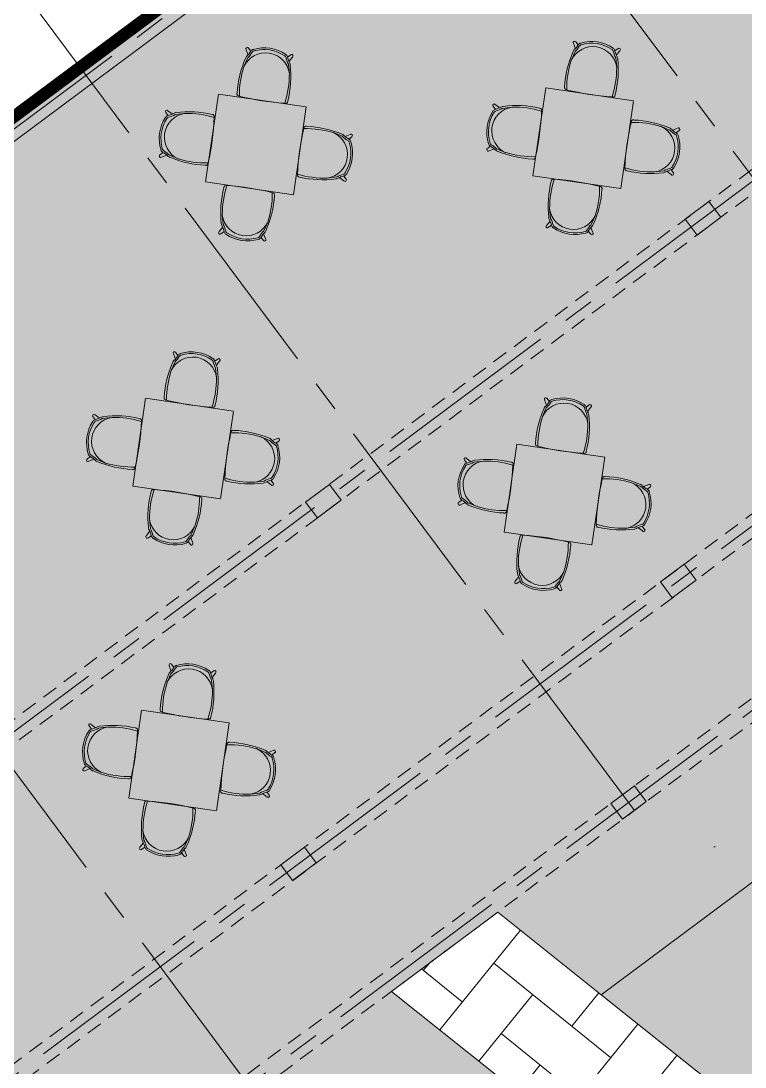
# Model space of a CAD drawing. Header units: metres. Extents: x -466 to 1322, y -1072 to 50.
# Drawn here: x 31.69 to 39.03, y -190.1 to -179.48 of the extents above; entities that cross this region are included whole.
import ezdxf

# ---------------------------------------------------------------- set-up
doc = ezdxf.new("R2010")
doc.units = ezdxf.units.M
for name, pattern in [('B1 P BAJA$0$HIDDEN', [9.525, 6.35, -3.175]), ('CENTER2', [28.575, 19.05, -3.175, 3.175, -3.175]), ('Hidden 1_16_', [0.002381, 0.001587, -0.00079375]), ('OCULTA2', [0.3, 0.2, -0.1])]:
    doc.linetypes.add(name, pattern=pattern)
for name, color, linetype, lineweight in [('A - Hatch muros', 4, 'Continuous', 0), ('A - PROY', 250, 'B1 P BAJA$0$HIDDEN', 0), ('A-EJES', 61, 'CENTER2', 0), ('A-MUEBLES', 5, 'Continuous', 0), ('A-MURO INT', 4, 'Continuous', 0)]:
    doc.layers.add(name, color=color, linetype=linetype, lineweight=lineweight)
for name, color, linetype, lineweight, true_color in [('Hatch Exterior', 7, 'Continuous', 0, 0xa99b89), ('Hatch Interior', 7, 'Continuous', 0, 0xaf6350), ('Hatch jardín', 7, 'Continuous', 0, 0x6c9a77)]:
    doc.layers.add(name, color=color, linetype=linetype, lineweight=lineweight, true_color=true_color)
doc.layers.add('Poligono Fisico', color=3, linetype='Continuous')

msp = doc.modelspace()

# ---------------------------------------------------------------- hatches: boundary and pattern name
at = {"layer": 'A - Hatch muros', "transparency": 33554687}
h = msp.add_hatch(color=256, dxfattribs=at)
h.dxf.hatch_style = 1
h.paths.add_polyline_path([(50.66, -172.625), (45.609, -176.39), (43.733, -171.677), (28.642, -182.925), (31.571, -186.853), (30.684, -187.514), (30.565, -187.354), (31.291, -186.813), (28.482, -183.044), (8.494, -197.943), (8.291, -197.845), (48.887, -167.586), (49.155, -168.261), (48.969, -168.335), (48.797, -167.902), (43.899, -171.553), (45.295, -175.067), (45.699, -176.074), (50.583, -172.433), (50.399, -171.968), (50.584, -171.894), (52.102, -175.709), (51.917, -175.783), (51.732, -175.318), (46.847, -178.959), (48.172, -182.287), (53.641, -180.115), (53.456, -179.65), (53.641, -179.577), (53.9, -180.227), (54.085, -180.692), (53.899, -180.766), (53.715, -180.301), (48.246, -182.473), (48.848, -183.985), (49.947, -186.747), (55.415, -184.575), (55.23, -184.11), (55.417, -184.036), (55.86, -185.152), (55.674, -185.225), (55.489, -184.761), (50.021, -186.932), (50.624, -188.444), (51.279, -190.091), (56.746, -187.92), (56.562, -187.455), (56.749, -187.381), (57.007, -188.031), (51.26, -190.314), (51.167, -190.351), (50.437, -188.518), (46.605, -178.891), (51.655, -175.126)])
h = msp.add_hatch(color=256, dxfattribs=at)
h.dxf.hatch_style = 1
h.paths.add_polyline_path([(37.789, -187.582), (38.029, -187.403), (37.91, -187.242), (37.669, -187.422)])
at = {"layer": 'A-MURO INT', "transparency": 33554687}
h = msp.add_hatch(color=256, dxfattribs=at)
h.dxf.hatch_style = 1
h.paths.add_polyline_path([(38.785, -181.476), (38.665, -181.316), (38.425, -181.495), (38.544, -181.656)])
h = msp.add_hatch(color=256, dxfattribs=at)
h.dxf.hatch_style = 1
h.paths.add_polyline_path([(34.817, -184.185), (34.576, -184.364), (34.696, -184.524), (34.936, -184.345)])
h.paths.add_polyline_path([(28.233, -198.711), (28.146, -198.891), (28.416, -199.022), (28.504, -198.842)])
h.paths.add_polyline_path([(31.317, -198.536), (31.182, -198.471), (31.095, -198.651), (31.23, -198.716)])
h.paths.add_polyline_path([(31.182, -198.471), (31.047, -198.405), (30.96, -198.586), (31.095, -198.651)])
h.paths.add_polyline_path([(32.825, -200.931), (32.555, -200.801), (32.468, -200.981), (32.738, -201.111)])
h.paths.add_polyline_path([(35.504, -200.56), (35.369, -200.495), (35.281, -200.675), (35.417, -200.74)])
h.paths.add_polyline_path([(35.639, -200.625), (35.504, -200.56), (35.417, -200.74), (35.552, -200.805)])
h.paths.add_polyline_path([(37.146, -203.02), (36.876, -202.89), (36.789, -203.07), (37.059, -203.2)])
h.paths.add_polyline_path([(39.825, -202.649), (39.69, -202.584), (39.603, -202.764), (39.738, -202.829)])
h.paths.add_polyline_path([(39.96, -202.714), (39.825, -202.649), (39.738, -202.829), (39.873, -202.895)])
h.paths.add_polyline_path([(41.468, -205.11), (41.198, -204.979), (41.111, -205.159), (41.381, -205.29)])
h.paths.add_polyline_path([(44.282, -204.804), (44.147, -204.738), (44.059, -204.918), (44.195, -204.984)])
h.paths.add_polyline_path([(44.147, -204.738), (44.011, -204.673), (43.924, -204.853), (44.059, -204.918)])
h.paths.add_polyline_path([(45.519, -207.068), (45.432, -207.248), (45.702, -207.379), (45.789, -207.199)])
h.paths.add_polyline_path([(48.603, -206.893), (48.468, -206.828), (48.381, -207.008), (48.516, -207.073)])
h.paths.add_polyline_path([(48.468, -206.828), (48.333, -206.762), (48.246, -206.942), (48.381, -207.008)])
h = msp.add_hatch(color=256, dxfattribs=at)
h.dxf.hatch_style = 1
h.paths.add_polyline_path([(38.534, -185.156), (38.414, -184.995), (38.174, -185.175), (38.293, -185.335)])
h = msp.add_hatch(color=256, dxfattribs=at)
h.dxf.hatch_style = 1
h.paths.add_polyline_path([(34.685, -188.024), (34.566, -187.864), (34.325, -188.043), (34.445, -188.203)])
at = {"layer": 'Hatch Exterior', "transparency": 33554687}
h = msp.add_hatch(color=256, dxfattribs=at)
h.dxf.hatch_style = 1
h.paths.add_polyline_path([(9.712, -198.532), (27.181, -206.977), (29.401, -202.386), (51.053, -212.854), (52.925, -208.982), (26.328, -196.124), (45.643, -181.728), (47.493, -186.155), (48.758, -189.189), (52.21, -197.455), (57.239, -199.368), (59.568, -194.48), (53.769, -196.783), (53.69, -196.749), (51.89, -192.149), (57.722, -189.833), (59.568, -194.48), (60.683, -192.14), (50.464, -166.41), (48.887, -167.586), (57.007, -188.031), (51.152, -190.357), (45.606, -176.392), (17.738, -197.164), (15.527, -194.197)])
h.paths.add_polyline_path([(14.62, -194.874), (9.712, -198.532), (9.915, -198.63), (14.739, -195.034)])
h.paths.add_polyline_path([(22.859, -204.888), (24.992, -200.476), (29.133, -202.479), (27.001, -206.89), (26.96, -206.86), (27.043, -206.688), (27.268, -206.797), (29.401, -202.386), (24.899, -200.209), (22.679, -204.801)], flags=17)
edge = h.paths.add_edge_path(flags=16)
edge.add_arc((19.72, -199.99), 0.7, 36.6996, 118.5178, ccw=False)
edge.add_line((20.281, -199.571), (21.644, -198.555))
edge.add_arc((19.72, -199.99), 2.4, -235.6793, 36.6996, ccw=False)
edge.add_line((18.367, -198.008), (19.386, -199.375))
h = msp.add_hatch(color=256, dxfattribs=at)
h.dxf.hatch_style = 1
edge = h.paths.add_edge_path()
edge.add_line((39.822, -191.162), (37.568, -189.359))
edge.add_line((37.568, -189.359), (45.079, -183.761))
edge.add_line((45.079, -183.761), (47.673, -189.975))
edge.add_line((47.673, -189.975), (47.07, -190.625))
edge.add_arc((43.761, -195.143), 5.6, 53.7797, 134.6929)
at = {"layer": 'Hatch Interior', "transparency": 33554687}
h = msp.add_hatch(color=256, dxfattribs=at)
h.dxf.hatch_style = 1
h.paths.add_polyline_path([(8.291, -197.845), (48.887, -167.586), (57.007, -188.031), (51.152, -190.357), (45.606, -176.392), (17.738, -197.164), (15.527, -194.197), (9.712, -198.532)])
h.paths.add_polyline_path([(29.401, -202.386), (27.181, -206.977), (48.833, -217.445), (51.053, -212.854)])
h.paths.add_polyline_path([(51.89, -192.149), (57.711, -189.837), (59.568, -194.48), (53.769, -196.783), (53.69, -196.749)])
h.paths.add_polyline_path([(18.147, -194.365), (16.543, -195.56), (15.527, -194.197), (15.367, -194.317), (17.458, -197.123), (13.264, -200.249), (13.467, -200.347), (17.738, -197.164), (16.662, -195.721), (18.266, -194.525), (19.342, -195.969), (21.466, -194.385), (21.347, -194.225), (19.222, -195.808), (17.25, -193.162), (20.177, -190.981), (22.268, -193.787), (22.348, -193.728), (20.257, -190.921), (23.103, -188.8), (25.075, -191.446), (23.032, -192.972), (23.152, -193.132), (29.323, -188.529), (29.203, -188.369), (25.236, -191.326), (23.144, -188.52), (17.131, -193.002)])
h.paths.add_polyline_path([(46.605, -178.891), (51.655, -175.126), (51.732, -175.318), (46.847, -178.959), (48.165, -182.29), (53.648, -180.112), (53.722, -180.298), (48.239, -182.476), (51.271, -190.094), (56.754, -187.917), (56.563, -187.455), (56.749, -187.381), (57.007, -188.031), (51.152, -190.357), (43.733, -171.677), (28.482, -183.044), (27.959, -183.434), (8.494, -197.943), (8.291, -197.845), (48.887, -167.586), (49.155, -168.261), (48.969, -168.335), (48.797, -167.902), (43.899, -171.553), (45.609, -176.39)], flags=16)
h.paths.add_polyline_path([(53.69, -196.749), (53.769, -196.783), (59.568, -194.48), (58.53, -191.869), (55.557, -193.05), (55.631, -193.235), (58.605, -192.054), (59.494, -194.294), (55.66, -195.816), (55.521, -195.872), (53.825, -196.545), (52.935, -194.306)], flags=17)
h.paths.add_polyline_path([(55.079, -190.884), (55.2, -190.838), (55.248, -190.815)], flags=16)
h.paths.add_polyline_path([(57.514, -189.917), (57.722, -189.833), (57.165, -190.054)])
h.paths.add_polyline_path([(52.414, -191.941), (51.89, -192.149), (51.89, -192.149)], flags=16)
at = {"layer": 'Hatch jardín', "transparency": 33554687}
h = msp.add_hatch(color=256, dxfattribs=at)
h.dxf.hatch_style = 1
h.paths.add_polyline_path([(35.447, -189.327), (36.497, -190.166), (28.823, -195.886), (38.05, -200.347), (37.124, -201.343), (26.328, -196.124)])
h.paths.add_polyline_path([(36.524, -188.524), (45.643, -181.728), (48.651, -188.932), (47.679, -189.979), (45.085, -183.765), (37.574, -189.363)])
edge = h.paths.add_edge_path()
edge.add_line((47.076, -190.629), (46.183, -191.59))
edge.add_arc((43.767, -195.147), 4.3, 55.8086, 132.664)
edge.add_line((40.853, -191.985), (39.828, -191.166))
edge.add_arc((43.767, -195.147), 5.6, 53.7797, 134.6929, ccw=False)
edge = h.paths.add_edge_path()
edge.add_line((39.016, -192.181), (40.041, -193))
edge.add_arc((43.767, -195.147), 4.3, 150.0526, 218.42)
edge.add_line((40.398, -197.819), (39.505, -198.78))
edge.add_arc((43.767, -195.147), 5.6, 148.0237, 220.4489, ccw=False)
h = msp.add_hatch(dxfattribs=at)
h.set_pattern_fill('AR-SAND', color=256, scale=0.1, angle=6)
h.paths.add_polyline_path([(36.524, -188.524), (45.643, -181.728), (48.651, -188.932), (47.679, -189.979), (45.085, -183.765), (37.574, -189.363)])
h = msp.add_hatch(dxfattribs=at)
h.set_pattern_fill('AR-HBONE', color=256, scale=0.005, angle=6)
edge = h.paths.add_edge_path()
edge.add_line((48.517, -198.112), (47.493, -197.293))
edge.add_arc((43.767, -195.147), 4.3, 330.0526, 398.42)
edge.add_line((47.136, -192.474), (48.028, -191.513))
edge.add_line((48.028, -191.513), (49.202, -190.25))
edge.add_line((49.202, -190.25), (48.651, -188.932))
edge.add_line((48.651, -188.932), (47.679, -189.979))
edge.add_line((47.679, -189.979), (47.076, -190.629))
edge.add_line((47.076, -190.629), (46.183, -191.59))
edge.add_arc((43.767, -195.147), 4.3, 55.8086, 132.664)
edge.add_line((40.853, -191.985), (39.828, -191.166))
edge.add_line((39.828, -191.166), (37.574, -189.363))
edge.add_line((37.574, -189.363), (36.524, -188.524))
edge.add_line((36.524, -188.524), (35.447, -189.327))
edge.add_line((35.447, -189.327), (36.497, -190.166))
edge.add_line((36.497, -190.166), (39.016, -192.181))
edge.add_line((39.016, -192.181), (40.041, -193))
edge.add_arc((43.767, -195.147), 4.3, 150.0526, 218.42)
edge.add_line((40.398, -197.819), (39.505, -198.78))
edge.add_line((39.505, -198.78), (38.05, -200.347))
edge.add_line((38.05, -200.347), (37.124, -201.343))
edge.add_line((37.124, -201.343), (38.348, -201.935))
edge.add_line((38.348, -201.935), (39.274, -200.939))
edge.add_line((39.274, -200.939), (40.458, -199.664))
edge.add_line((40.458, -199.664), (41.35, -198.703))
edge.add_arc((43.767, -195.147), 4.3, 235.8087, 312.664)
edge.add_line((46.681, -198.309), (47.705, -199.128))
edge.add_arc((43.767, -195.147), 5.6, 314.6929, 328.0237)

# ---------------------------------------------------------------- linework, layer by layer
at = {"layer": 'A - PROY', "color": 250, "linetype": 'Hidden 1_16_', "ltscale": 100}
for p, q in [((23.066, -196.435), (46.605, -178.891)), ((23.45, -196.399), (46.676, -179.087))]:
    msp.add_line(p, q, dxfattribs=at)
for points in [[(45.529, -176.2), (30.725, -187.234)], [(30.845, -187.395), (45.609, -176.39)], [(57.222, -199.146), (52.363, -197.299), (45.729, -181.414), (25.945, -196.161)], [(57.151, -199.333), (52.21, -197.455), (45.643, -181.728), (45.643, -181.728), (26.328, -196.124)]]:
    msp.add_lwpolyline(points, dxfattribs=at)
at = {"layer": 'A-EJES', "ltscale": 0.1}
for p, q in [((46.36, -169.594), (4.656, -200.679)), ((50.705, -172.467), (9.661, -203.06)), ((41.757, -184.624), (33.777, -173.918)), ((51.776, -175.16), (12.503, -204.434)), ((37.909, -187.492), (29.929, -176.786)), ((34.06, -190.361), (26.08, -179.655)), ((45.626, -181.615), (14.025, -205.17))]:
    msp.add_line(p, q, dxfattribs=at)
at = {"layer": 'A-MUEBLES', "color": 5}
for p, q in [((37.292, -179.713), (37.312, -179.766)), ((37.339, -179.728), (37.315, -179.696)), ((33.99, -179.857), (33.951, -179.946)), ((33.973, -179.777), (33.994, -179.83)), ((34.021, -179.792), (33.996, -179.76)), ((34.393, -179.85), (34.426, -179.827)), ((34.443, -179.85), (34.407, -179.894)), ((37.309, -179.794), (37.27, -179.882)), ((37.711, -179.787), (37.745, -179.764)), ((37.72, -179.858), (37.731, -179.954)), ((37.761, -179.787), (37.726, -179.831)), ((34.402, -179.922), (34.412, -180.018)), ((36.881, -181.054), (37.011, -180.163)), ((37.011, -180.163), (37.901, -180.293)), ((33.562, -181.117), (33.692, -180.227)), ((33.692, -180.227), (34.583, -180.357)), ((34.583, -180.357), (34.453, -181.247)), ((36.501, -180.381), (36.477, -180.348)), ((36.499, -180.331), (36.544, -180.366)), ((36.572, -180.371), (36.668, -180.358)), ((37.901, -180.293), (37.771, -181.184)), ((33.182, -180.445), (33.158, -180.412)), ((33.181, -180.395), (33.226, -180.429)), ((33.253, -180.434), (33.349, -180.422)), ((38.266, -180.591), (38.177, -180.553)), ((38.346, -180.572), (38.294, -180.593)), ((38.332, -180.62), (38.364, -180.594)), ((34.948, -180.654), (34.858, -180.617)), ((35.028, -180.636), (34.976, -180.657)), ((35.014, -180.683), (35.045, -180.658)), ((36.45, -180.754), (36.418, -180.78)), ((36.436, -180.802), (36.488, -180.781)), ((36.516, -180.783), (36.605, -180.821)), ((33.132, -180.818), (33.1, -180.843)), ((33.117, -180.866), (33.169, -180.844)), ((33.197, -180.847), (33.287, -180.884)), ((38.211, -181.003), (38.114, -181.016)), ((38.283, -181.042), (38.238, -181.008)), ((38.282, -180.993), (38.306, -181.026)), ((34.453, -181.247), (33.562, -181.117)), ((34.892, -181.067), (34.796, -181.079)), ((34.964, -181.106), (34.92, -181.072)), ((34.963, -181.057), (34.987, -181.09)), ((37.771, -181.184), (36.881, -181.054)), ((37.06, -181.486), (37.05, -181.39)), ((33.742, -181.55), (33.731, -181.453)), ((34.153, -181.614), (34.192, -181.526)), ((37.02, -181.557), (37.055, -181.514)), ((37.069, -181.557), (37.036, -181.581)), ((37.472, -181.55), (37.511, -181.462)), ((33.701, -181.621), (33.736, -181.577)), ((33.751, -181.621), (33.717, -181.644)), ((34.17, -181.695), (34.15, -181.642)), ((37.441, -181.616), (37.466, -181.648)), ((37.489, -181.631), (37.468, -181.578)), ((34.123, -181.679), (34.148, -181.712)), ((33.236, -182.861), (33.256, -182.914)), ((33.283, -182.876), (33.258, -182.844)), ((33.655, -182.935), (33.689, -182.911)), ((33.705, -182.935), (33.67, -182.979)), ((33.253, -182.942), (33.214, -183.03)), ((33.664, -183.006), (33.674, -183.102)), ((32.824, -184.202), (32.954, -183.311)), ((32.954, -183.311), (33.845, -183.441)), ((36.999, -183.328), (37.019, -183.381)), ((37.047, -183.343), (37.022, -183.311)), ((33.845, -183.441), (33.715, -184.332)), ((37.016, -183.409), (36.977, -183.497)), ((37.419, -183.402), (37.452, -183.378)), ((37.468, -183.402), (37.433, -183.446)), ((32.444, -183.529), (32.42, -183.496)), ((32.443, -183.479), (32.488, -183.514)), ((32.515, -183.518), (32.612, -183.506)), ((37.428, -183.473), (37.438, -183.569)), ((34.21, -183.739), (34.121, -183.701)), ((34.29, -183.72), (34.238, -183.741)), ((34.276, -183.768), (34.308, -183.742)), ((36.718, -183.778), (36.588, -184.669)), ((37.608, -183.908), (36.718, -183.778)), ((32.394, -183.902), (32.362, -183.928)), ((32.38, -183.95), (32.432, -183.929)), ((32.46, -183.931), (32.549, -183.969)), ((36.21, -183.971), (36.186, -183.938)), ((36.209, -183.921), (36.253, -183.956)), ((36.281, -183.96), (36.377, -183.948)), ((37.478, -184.799), (37.608, -183.908)), ((33.715, -184.332), (32.824, -184.202)), ((34.154, -184.151), (34.058, -184.164)), ((34.227, -184.19), (34.182, -184.156)), ((34.225, -184.141), (34.249, -184.174)), ((37.974, -184.205), (37.884, -184.168)), ((38.054, -184.187), (38.002, -184.208)), ((38.039, -184.234), (38.071, -184.209)), ((36.159, -184.344), (36.127, -184.37)), ((36.145, -184.392), (36.197, -184.37)), ((36.225, -184.373), (36.314, -184.41)), ((33.004, -184.634), (32.994, -184.538)), ((33.415, -184.698), (33.455, -184.61)), ((37.918, -184.618), (37.822, -184.63)), ((37.99, -184.657), (37.945, -184.623)), ((37.989, -184.608), (38.013, -184.641)), ((32.963, -184.705), (32.999, -184.661)), ((33.013, -184.705), (32.979, -184.729)), ((33.432, -184.779), (33.412, -184.726)), ((36.588, -184.669), (37.478, -184.799)), ((33.385, -184.764), (33.41, -184.796)), ((36.743, -185.095), (36.733, -184.999)), ((36.702, -185.167), (36.737, -185.123)), ((37.154, -185.16), (37.194, -185.071)), ((36.752, -185.167), (36.718, -185.19)), ((37.124, -185.225), (37.149, -185.257)), ((37.171, -185.24), (37.151, -185.188)), ((33.242, -186.041), (33.217, -186.008)), ((33.211, -186.106), (33.172, -186.195)), ((33.194, -186.025), (33.215, -186.078)), ((33.614, -186.099), (33.647, -186.076)), ((33.663, -186.099), (33.628, -186.143)), ((33.623, -186.17), (33.633, -186.267)), ((32.913, -186.475), (32.783, -187.366)), ((33.803, -186.605), (32.913, -186.475)), ((32.405, -186.668), (32.381, -186.635)), ((32.404, -186.619), (32.448, -186.653)), ((32.476, -186.658), (32.572, -186.645)), ((33.674, -187.496), (33.803, -186.605)), ((34.169, -186.903), (34.079, -186.865)), ((34.249, -186.884), (34.197, -186.906)), ((34.234, -186.932), (34.266, -186.906)), ((32.354, -187.041), (32.322, -187.067)), ((32.34, -187.089), (32.392, -187.068)), ((32.42, -187.07), (32.509, -187.108)), ((32.783, -187.366), (33.674, -187.496)), ((34.113, -187.316), (34.017, -187.328)), ((34.185, -187.355), (34.14, -187.32)), ((34.184, -187.305), (34.208, -187.338)), ((32.938, -187.793), (32.928, -187.696)), ((33.349, -187.857), (33.389, -187.769)), ((32.897, -187.864), (32.933, -187.82)), ((32.947, -187.864), (32.913, -187.887)), ((33.319, -187.922), (33.344, -187.955)), ((33.366, -187.938), (33.346, -187.885))]:
    msp.add_line(p, q, dxfattribs=at)
for centre, radius, start, end in [((33.985, -179.768), 0.0141, 37.1157, 217.4292), ((37.489, -179.989), 0.244, 8.0759, 154.126), ((37.489, -179.989), 0.244, 8.0759, 154.126), ((37.303, -179.705), 0.0141, 37.1157, 217.4292), ((37.135, -179.609), 0.236, 313.2522, 329.863), ((37.135, -179.609), 0.253, 313.2522, 329.863), ((37.377, -179.749), 0.0425, 106.1918, 149.863), ((37.377, -179.749), 0.0255, 106.1918, 149.863), ((37.474, -180.085), 0.392, 56.0102, 106.1918), ((37.474, -180.085), 0.375, 56.0102, 106.1918), ((34.932, -180.285), 1.053, 156.1119, 176.3177), ((34.171, -180.052), 0.244, 8.0759, 154.126), ((34.171, -180.052), 0.244, 8.0759, 154.126), ((34.008, -179.876), 0.0425, 133.2522, 156.1119), ((33.817, -179.673), 0.236, 313.2522, 329.863), ((33.817, -179.673), 0.253, 313.2522, 329.863), ((34.058, -179.813), 0.0425, 106.1918, 149.863), ((34.058, -179.813), 0.0255, 106.1918, 149.863), ((34.156, -180.149), 0.392, 56.0102, 106.1918), ((34.156, -180.149), 0.375, 56.0102, 106.1918), ((34.351, -179.859), 0.0255, 12.3389, 56.0102), ((34.351, -179.859), 0.0425, 12.3389, 56.0102), ((34.624, -179.799), 0.253, 192.3389, 208.9497), ((34.624, -179.799), 0.236, 192.3389, 208.9497), ((34.434, -179.839), 0.0141, 304.7727, 125.0862), ((38.251, -180.222), 1.053, 156.1119, 176.3177), ((37.326, -179.812), 0.0425, 133.2522, 156.1119), ((37.67, -179.795), 0.0255, 12.3389, 56.0102), ((37.67, -179.795), 0.0425, 12.3389, 56.0102), ((37.942, -179.735), 0.253, 192.3389, 208.9497), ((37.942, -179.735), 0.236, 192.3389, 208.9497), ((37.698, -179.87), 0.0425, 6.09, 28.9497), ((37.753, -179.775), 0.0141, 304.7727, 125.0862), ((34.857, -180.241), 0.952, 161.939, 180.263), ((33.374, -180.041), 1.053, 345.8843, 6.09), ((34.38, -179.934), 0.0425, 6.09, 28.9497), ((38.175, -180.178), 0.952, 161.939, 180.263), ((36.778, -179.959), 0.952, 341.939, 0.263), ((36.693, -179.978), 1.053, 345.8843, 6.09), ((33.46, -180.022), 0.952, 341.939, 0.263), ((37.221, -180.16), 0.022, 164.0427, 275.7599), ((33.902, -180.224), 0.022, 164.0427, 275.7599), ((34.518, -177.824), 2.499, 255.7124, 266.4895), ((37.837, -177.76), 2.499, 255.7124, 266.4895), ((37.693, -180.234), 0.022, 246.442, 358.1592), ((33.17, -180.403), 0.0141, 35.97, 216.2835), ((34.374, -180.298), 0.022, 246.442, 358.1592), ((36.707, -180.599), 0.244, 99.2732, 245.3233), ((36.707, -180.599), 0.244, 99.2732, 245.3233), ((36.488, -180.34), 0.0141, 35.97, 216.2835), ((36.51, -180.423), 0.0425, 103.5362, 147.2075), ((36.444, -180.151), 0.236, 283.5362, 300.147), ((36.444, -180.151), 0.253, 283.5362, 300.147), ((36.585, -180.393), 0.0425, 97.2873, 120.147), ((36.713, -181.395), 1.053, 77.0816, 97.2873), ((36.692, -181.31), 0.952, 73.1363, 91.4603), ((36.948, -180.391), 0.022, 337.6393, 89.3565), ((33.485, -180.676), 0.392, 147.2075, 197.3891), ((33.485, -180.676), 0.375, 147.2075, 197.3891), ((33.389, -180.663), 0.244, 99.2732, 245.3233), ((33.389, -180.663), 0.244, 99.2732, 245.3233), ((33.191, -180.486), 0.0425, 103.5362, 147.2075), ((33.191, -180.486), 0.0255, 103.5362, 147.2075), ((33.126, -180.215), 0.236, 283.5362, 300.147), ((33.126, -180.215), 0.253, 283.5362, 300.147), ((33.266, -180.456), 0.0425, 97.2873, 120.147), ((33.394, -181.459), 1.053, 77.0816, 97.2873), ((33.374, -181.374), 0.952, 73.1363, 91.4603), ((31.154, -180.359), 2.499, 346.9097, 357.6868), ((33.629, -180.454), 0.022, 337.6393, 89.3565), ((36.804, -180.612), 0.392, 147.2075, 197.3891), ((36.804, -180.612), 0.375, 147.2075, 197.3891), ((36.51, -180.423), 0.0255, 103.5362, 147.2075), ((34.472, -180.295), 2.499, 346.9097, 357.6868), ((37.898, -180.51), 0.022, 75.24, 186.9572), ((37.858, -181.541), 1.053, 67.3092, 87.515), ((36.992, -181.142), 2.499, 166.9097, 177.6868), ((34.58, -180.574), 0.022, 75.24, 186.9572), ((34.582, -181.528), 0.952, 73.1363, 91.4603), ((34.54, -181.605), 1.053, 67.3092, 87.515), ((40.31, -181.079), 2.499, 166.9097, 177.6868), ((37.901, -181.465), 0.952, 73.1363, 91.4603), ((38.075, -180.775), 0.244, 279.2732, 65.3233), ((38.075, -180.775), 0.244, 279.2732, 65.3233), ((38.248, -180.608), 0.0425, 44.4495, 67.3092), ((38.447, -180.413), 0.253, 224.4495, 241.0603), ((38.447, -180.413), 0.236, 224.4495, 241.0603), ((38.355, -180.583), 0.0141, 308.313, 128.6265), ((34.757, -180.839), 0.244, 279.2732, 65.3233), ((34.757, -180.839), 0.244, 279.2732, 65.3233), ((34.93, -180.672), 0.0425, 44.4495, 67.3092), ((35.129, -180.477), 0.253, 224.4495, 241.0603), ((35.129, -180.477), 0.236, 224.4495, 241.0603), ((34.66, -180.825), 0.392, 327.2075, 17.3891), ((34.994, -180.721), 0.0255, 17.3891, 61.0603), ((34.994, -180.721), 0.0425, 17.3891, 61.0603), ((35.037, -180.647), 0.0141, 308.313, 128.6265), ((37.978, -180.762), 0.375, 327.2075, 17.3891), ((37.978, -180.762), 0.392, 327.2075, 17.3891), ((38.312, -180.657), 0.0255, 17.3891, 61.0603), ((38.312, -180.657), 0.0425, 17.3891, 61.0603), ((33.151, -180.78), 0.0425, 197.3891, 241.0603), ((33.151, -180.78), 0.0255, 197.3891, 241.0603), ((33.016, -181.024), 0.253, 44.4495, 61.0603), ((34.66, -180.825), 0.375, 327.2075, 17.3891), ((36.427, -180.791), 0.0141, 128.313, 308.6265), ((36.47, -180.717), 0.0425, 197.3891, 241.0603), ((36.47, -180.717), 0.0255, 197.3891, 241.0603), ((36.335, -180.961), 0.236, 44.4495, 61.0603), ((36.335, -180.961), 0.253, 44.4495, 61.0603), ((36.534, -180.765), 0.0425, 224.4495, 247.3092), ((36.924, -179.833), 1.053, 247.3092, 267.515), ((33.108, -180.855), 0.0141, 128.313, 308.6265), ((33.016, -181.024), 0.236, 44.4495, 61.0603), ((33.216, -180.829), 0.0425, 224.4495, 247.3092), ((33.606, -179.896), 1.053, 247.3092, 267.515), ((33.563, -179.973), 0.952, 253.1363, 271.4603), ((36.882, -179.909), 0.952, 253.1363, 271.4603), ((36.884, -180.864), 0.022, 255.24, 6.9572), ((33.565, -180.928), 0.022, 255.24, 6.9572), ((37.834, -180.983), 0.022, 157.6393, 269.3565), ((38.09, -180.063), 0.952, 253.1363, 271.4603), ((38.07, -179.979), 1.053, 257.0816, 277.2873), ((38.198, -180.981), 0.0425, 277.2873, 300.147), ((38.338, -181.222), 0.253, 103.5362, 120.147), ((38.338, -181.222), 0.236, 103.5362, 120.147), ((38.273, -180.951), 0.0255, 283.5362, 327.2075), ((38.273, -180.951), 0.0425, 283.5362, 327.2075), ((38.294, -181.034), 0.0141, 215.97, 36.2835), ((34.516, -181.047), 0.022, 157.6393, 269.3565), ((34.772, -180.127), 0.952, 253.1363, 271.4603), ((34.751, -180.042), 1.053, 257.0816, 277.2873), ((34.879, -181.045), 0.0425, 277.2873, 300.147), ((35.019, -181.286), 0.253, 103.5362, 120.147), ((35.019, -181.286), 0.236, 103.5362, 120.147), ((34.954, -181.015), 0.0255, 283.5362, 327.2075), ((34.954, -181.015), 0.0425, 283.5362, 327.2075), ((34.976, -181.098), 0.0141, 215.97, 36.2835), ((38.088, -181.366), 1.053, 165.8843, 186.09), ((38.002, -181.385), 0.952, 161.939, 180.263), ((37.088, -181.11), 0.022, 66.442, 178.1592), ((36.944, -183.584), 2.499, 75.7124, 86.4895), ((34.769, -181.43), 1.053, 165.8843, 186.09), ((34.684, -181.449), 0.952, 161.939, 180.263), ((33.77, -181.174), 0.022, 66.442, 178.1592), ((33.625, -183.648), 2.499, 75.7124, 86.4895), ((33.287, -181.23), 0.952, 341.939, 0.263), ((34.241, -181.248), 0.022, 344.0427, 95.7599), ((36.53, -181.123), 1.053, 336.1119, 356.3177), ((36.605, -181.167), 0.952, 341.939, 0.263), ((37.56, -181.184), 0.022, 344.0427, 95.7599), ((33.211, -181.186), 1.053, 336.1119, 356.3177), ((37.291, -181.355), 0.244, 188.0759, 334.126), ((37.291, -181.355), 0.244, 188.0759, 334.126), ((33.764, -181.537), 0.0425, 186.09, 208.9497), ((33.52, -181.672), 0.236, 12.3389, 28.9497), ((33.973, -181.419), 0.244, 188.0759, 334.126), ((33.973, -181.419), 0.244, 188.0759, 334.126), ((33.52, -181.672), 0.253, 12.3389, 28.9497), ((37.028, -181.569), 0.0141, 124.7727, 305.0862), ((37.082, -181.474), 0.0425, 186.09, 208.9497), ((36.838, -181.609), 0.236, 12.3389, 28.9497), ((36.838, -181.609), 0.253, 12.3389, 28.9497), ((37.111, -181.549), 0.0255, 192.3389, 236.0102), ((37.645, -181.735), 0.253, 133.2522, 149.863), ((37.454, -181.532), 0.0425, 313.2522, 336.1119), ((33.709, -181.633), 0.0141, 124.7727, 305.0862), ((33.792, -181.613), 0.0425, 192.3389, 236.0102), ((33.792, -181.613), 0.0255, 192.3389, 236.0102), ((33.988, -181.323), 0.392, 236.0102, 286.1918), ((33.988, -181.323), 0.375, 236.0102, 286.1918), ((34.327, -181.799), 0.253, 133.2522, 149.863), ((34.327, -181.799), 0.236, 133.2522, 149.863), ((34.136, -181.596), 0.0425, 313.2522, 336.1119), ((37.111, -181.549), 0.0425, 192.3389, 236.0102), ((37.307, -181.259), 0.392, 236.0102, 286.1918), ((37.307, -181.259), 0.375, 236.0102, 286.1918), ((37.404, -181.595), 0.0255, 286.1918, 329.863), ((37.404, -181.595), 0.0425, 286.1918, 329.863), ((37.645, -181.735), 0.236, 133.2522, 149.863), ((37.477, -181.639), 0.0141, 217.1157, 37.4292), ((34.086, -181.659), 0.0255, 286.1918, 329.863), ((34.086, -181.659), 0.0425, 286.1918, 329.863), ((34.159, -181.703), 0.0141, 217.1157, 37.4292), ((33.433, -183.137), 0.244, 8.0759, 154.126), ((33.433, -183.137), 0.244, 8.0759, 154.126), ((33.27, -182.96), 0.0425, 133.2522, 156.1119), ((33.247, -182.853), 0.0141, 37.1157, 217.4292), ((33.079, -182.757), 0.236, 313.2522, 329.863), ((33.079, -182.757), 0.253, 313.2522, 329.863), ((33.32, -182.897), 0.0425, 106.1918, 149.863), ((33.32, -182.897), 0.0255, 106.1918, 149.863), ((33.418, -183.233), 0.392, 56.0102, 106.1918), ((33.418, -183.233), 0.375, 56.0102, 106.1918), ((33.613, -182.943), 0.0255, 12.3389, 56.0102), ((33.613, -182.943), 0.0425, 12.3389, 56.0102), ((33.886, -182.883), 0.253, 192.3389, 208.9497), ((33.886, -182.883), 0.236, 192.3389, 208.9497), ((33.697, -182.923), 0.0141, 304.7727, 125.0862), ((34.194, -183.37), 1.053, 156.1119, 176.3177), ((34.119, -183.326), 0.952, 161.939, 180.263), ((32.637, -183.126), 1.053, 345.8843, 6.09), ((33.642, -183.018), 0.0425, 6.09, 28.9497), ((32.722, -183.107), 0.952, 341.939, 0.263), ((33.164, -183.308), 0.022, 164.0427, 275.7599), ((33.781, -180.908), 2.499, 255.7124, 266.4895), ((37.196, -183.604), 0.244, 8.0759, 154.126), ((37.196, -183.604), 0.244, 8.0759, 154.126), ((37.011, -183.32), 0.0141, 37.1157, 217.4292), ((36.843, -183.224), 0.236, 313.2522, 329.863), ((36.843, -183.224), 0.253, 313.2522, 329.863), ((37.084, -183.364), 0.0425, 106.1918, 149.863), ((37.084, -183.364), 0.0255, 106.1918, 149.863), ((37.181, -183.7), 0.392, 56.0102, 106.1918), ((37.181, -183.7), 0.375, 56.0102, 106.1918), ((33.636, -183.382), 0.022, 246.442, 358.1592), ((37.958, -183.837), 1.053, 156.1119, 176.3177), ((37.034, -183.427), 0.0425, 133.2522, 156.1119), ((37.377, -183.41), 0.0255, 12.3389, 56.0102), ((37.377, -183.41), 0.0425, 12.3389, 56.0102), ((37.649, -183.35), 0.253, 192.3389, 208.9497), ((37.649, -183.35), 0.236, 192.3389, 208.9497), ((37.405, -183.485), 0.0425, 6.09, 28.9497), ((37.46, -183.39), 0.0141, 304.7727, 125.0862), ((32.748, -183.76), 0.392, 147.2075, 197.3891), ((32.748, -183.76), 0.375, 147.2075, 197.3891), ((32.651, -183.747), 0.244, 99.2732, 245.3233), ((32.651, -183.747), 0.244, 99.2732, 245.3233), ((32.432, -183.488), 0.0141, 35.97, 216.2835), ((32.454, -183.571), 0.0425, 103.5362, 147.2075), ((32.454, -183.571), 0.0255, 103.5362, 147.2075), ((32.388, -183.299), 0.236, 283.5362, 300.147), ((32.388, -183.299), 0.253, 283.5362, 300.147), ((32.528, -183.541), 0.0425, 97.2873, 120.147), ((32.657, -184.543), 1.053, 77.0816, 97.2873), ((32.636, -184.458), 0.952, 73.1363, 91.4603), ((30.416, -183.443), 2.499, 346.9097, 357.6868), ((32.892, -183.539), 0.022, 337.6393, 89.3565), ((37.883, -183.792), 0.952, 161.939, 180.263), ((36.486, -183.574), 0.952, 341.939, 0.263), ((36.4, -183.593), 1.053, 345.8843, 6.09), ((36.254, -184.226), 2.499, 166.9097, 177.6868), ((33.842, -183.658), 0.022, 75.24, 186.9572), ((33.844, -184.613), 0.952, 73.1363, 91.4603), ((33.802, -184.689), 1.053, 67.3092, 87.515), ((34.019, -183.923), 0.244, 279.2732, 65.3233), ((34.019, -183.923), 0.244, 279.2732, 65.3233), ((34.192, -183.756), 0.0425, 44.4495, 67.3092), ((34.391, -183.561), 0.253, 224.4495, 241.0603), ((34.391, -183.561), 0.236, 224.4495, 241.0603), ((34.256, -183.805), 0.0255, 17.3891, 61.0603), ((34.256, -183.805), 0.0425, 17.3891, 61.0603), ((34.299, -183.731), 0.0141, 308.313, 128.6265), ((36.928, -183.775), 0.022, 164.0427, 275.7599), ((32.414, -183.865), 0.0425, 197.3891, 241.0603), ((32.414, -183.865), 0.0255, 197.3891, 241.0603), ((32.279, -184.109), 0.253, 44.4495, 61.0603), ((33.922, -183.91), 0.375, 327.2075, 17.3891), ((33.922, -183.91), 0.392, 327.2075, 17.3891), ((37.544, -181.375), 2.499, 255.7124, 266.4895), ((37.4, -183.849), 0.022, 246.442, 358.1592), ((32.371, -183.939), 0.0141, 128.313, 308.6265), ((32.279, -184.109), 0.236, 44.4495, 61.0603), ((32.478, -183.913), 0.0425, 224.4495, 247.3092), ((32.868, -182.981), 1.053, 247.3092, 267.515), ((32.825, -183.057), 0.952, 253.1363, 271.4603), ((36.513, -184.202), 0.392, 147.2075, 197.3891), ((36.513, -184.202), 0.375, 147.2075, 197.3891), ((36.416, -184.189), 0.244, 99.2732, 245.3233), ((36.416, -184.189), 0.244, 99.2732, 245.3233), ((36.197, -183.929), 0.0141, 35.97, 216.2835), ((36.219, -184.012), 0.0425, 103.5362, 147.2075), ((36.219, -184.012), 0.0255, 103.5362, 147.2075), ((36.153, -183.741), 0.236, 283.5362, 300.147), ((36.153, -183.741), 0.253, 283.5362, 300.147), ((36.294, -183.982), 0.0425, 97.2873, 120.147), ((36.422, -184.985), 1.053, 77.0816, 97.2873), ((36.401, -184.9), 0.952, 73.1363, 91.4603), ((34.181, -183.885), 2.499, 346.9097, 357.6868), ((36.657, -183.98), 0.022, 337.6393, 89.3565), ((32.828, -184.012), 0.022, 255.24, 6.9572), ((37.606, -184.125), 0.022, 75.24, 186.9572), ((37.565, -185.156), 1.053, 67.3092, 87.515), ((33.778, -184.131), 0.022, 157.6393, 269.3565), ((34.034, -183.211), 0.952, 253.1363, 271.4603), ((34.013, -183.127), 1.053, 257.0816, 277.2873), ((34.142, -184.129), 0.0425, 277.2873, 300.147), ((34.282, -184.37), 0.253, 103.5362, 120.147), ((34.282, -184.37), 0.236, 103.5362, 120.147), ((34.216, -184.099), 0.0255, 283.5362, 327.2075), ((34.216, -184.099), 0.0425, 283.5362, 327.2075), ((34.238, -184.182), 0.0141, 215.97, 36.2835), ((40.018, -184.693), 2.499, 166.9097, 177.6868), ((37.608, -185.08), 0.952, 73.1363, 91.4603), ((37.782, -184.39), 0.244, 279.2732, 65.3233), ((37.782, -184.39), 0.244, 279.2732, 65.3233), ((37.955, -184.223), 0.0425, 44.4495, 67.3092), ((38.155, -184.028), 0.253, 224.4495, 241.0603), ((38.155, -184.028), 0.236, 224.4495, 241.0603), ((38.063, -184.198), 0.0141, 308.313, 128.6265), ((34.031, -184.514), 1.053, 165.8843, 186.09), ((33.946, -184.533), 0.952, 161.939, 180.263), ((33.032, -184.258), 0.022, 66.442, 178.1592), ((32.888, -186.732), 2.499, 75.7124, 86.4895), ((32.549, -184.315), 0.952, 341.939, 0.263), ((33.504, -184.332), 0.022, 344.0427, 95.7599), ((36.179, -184.306), 0.0255, 197.3891, 241.0603), ((37.686, -184.377), 0.375, 327.2075, 17.3891), ((37.686, -184.377), 0.392, 327.2075, 17.3891), ((38.02, -184.272), 0.0255, 17.3891, 61.0603), ((38.02, -184.272), 0.0425, 17.3891, 61.0603), ((32.474, -184.27), 1.053, 336.1119, 356.3177), ((36.136, -184.381), 0.0141, 128.313, 308.6265), ((36.179, -184.306), 0.0425, 197.3891, 241.0603), ((36.044, -184.551), 0.236, 44.4495, 61.0603), ((36.044, -184.551), 0.253, 44.4495, 61.0603), ((36.243, -184.355), 0.0425, 224.4495, 247.3092), ((36.633, -183.423), 1.053, 247.3092, 267.515), ((36.591, -183.499), 0.952, 253.1363, 271.4603), ((36.593, -184.454), 0.022, 255.24, 6.9572), ((33.026, -184.622), 0.0425, 186.09, 208.9497), ((33.235, -184.503), 0.244, 188.0759, 334.126), ((33.235, -184.503), 0.244, 188.0759, 334.126), ((32.782, -184.757), 0.253, 12.3389, 28.9497), ((37.542, -184.598), 0.022, 157.6393, 269.3565), ((37.797, -183.678), 0.952, 253.1363, 271.4603), ((37.777, -183.593), 1.053, 257.0816, 277.2873), ((37.905, -184.596), 0.0425, 277.2873, 300.147), ((38.045, -184.837), 0.253, 103.5362, 120.147), ((38.045, -184.837), 0.236, 103.5362, 120.147), ((37.98, -184.566), 0.0255, 283.5362, 327.2075), ((37.98, -184.566), 0.0425, 283.5362, 327.2075), ((32.971, -184.717), 0.0141, 124.7727, 305.0862), ((32.782, -184.757), 0.236, 12.3389, 28.9497), ((33.055, -184.697), 0.0425, 192.3389, 236.0102), ((33.055, -184.697), 0.0255, 192.3389, 236.0102), ((33.25, -184.407), 0.392, 236.0102, 286.1918), ((33.25, -184.407), 0.375, 236.0102, 286.1918), ((33.589, -184.883), 0.253, 133.2522, 149.863), ((33.589, -184.883), 0.236, 133.2522, 149.863), ((33.398, -184.68), 0.0425, 313.2522, 336.1119), ((37.77, -184.976), 1.053, 165.8843, 186.09), ((37.685, -184.995), 0.952, 161.939, 180.263), ((36.771, -184.72), 0.022, 66.442, 178.1592), ((36.627, -187.194), 2.499, 75.7124, 86.4895), ((38.002, -184.649), 0.0141, 215.97, 36.2835), ((33.348, -184.743), 0.0255, 286.1918, 329.863), ((33.348, -184.743), 0.0425, 286.1918, 329.863), ((33.421, -184.787), 0.0141, 217.1157, 37.4292), ((36.213, -184.732), 1.053, 336.1119, 356.3177), ((36.288, -184.776), 0.952, 341.939, 0.263), ((37.243, -184.794), 0.022, 344.0427, 95.7599), ((36.974, -184.965), 0.244, 188.0759, 334.126), ((36.974, -184.965), 0.244, 188.0759, 334.126), ((36.765, -185.083), 0.0425, 186.09, 208.9497), ((36.521, -185.218), 0.236, 12.3389, 28.9497), ((36.521, -185.218), 0.253, 12.3389, 28.9497), ((36.794, -185.159), 0.0255, 192.3389, 236.0102), ((37.328, -185.344), 0.253, 133.2522, 149.863), ((37.137, -185.141), 0.0425, 313.2522, 336.1119), ((36.71, -185.178), 0.0141, 124.7727, 305.0862), ((36.794, -185.159), 0.0425, 192.3389, 236.0102), ((36.989, -184.868), 0.392, 236.0102, 286.1918), ((36.989, -184.868), 0.375, 236.0102, 286.1918), ((37.087, -185.204), 0.0255, 286.1918, 329.863), ((37.087, -185.204), 0.0425, 286.1918, 329.863), ((37.328, -185.344), 0.236, 133.2522, 149.863), ((37.16, -185.249), 0.0141, 217.1157, 37.4292), ((33.206, -186.017), 0.0141, 37.1157, 217.4292), ((33.376, -186.397), 0.392, 56.0102, 106.1918), ((34.153, -186.534), 1.053, 156.1119, 176.3177), ((33.391, -186.301), 0.244, 8.0759, 154.126), ((33.391, -186.301), 0.244, 8.0759, 154.126), ((33.229, -186.124), 0.0425, 133.2522, 156.1119), ((33.038, -185.921), 0.236, 313.2522, 329.863), ((33.038, -185.921), 0.253, 313.2522, 329.863), ((33.279, -186.061), 0.0425, 106.1918, 149.863), ((33.279, -186.061), 0.0255, 106.1918, 149.863), ((33.376, -186.397), 0.375, 56.0102, 106.1918), ((33.572, -186.107), 0.0255, 12.3389, 56.0102), ((33.572, -186.107), 0.0425, 12.3389, 56.0102), ((33.845, -186.048), 0.253, 192.3389, 208.9497), ((33.845, -186.048), 0.236, 192.3389, 208.9497), ((33.655, -186.087), 0.0141, 304.7727, 125.0862), ((34.078, -186.49), 0.952, 161.939, 180.263), ((32.595, -186.29), 1.053, 345.8843, 6.09), ((33.6, -186.183), 0.0425, 6.09, 28.9497), ((32.681, -186.271), 0.952, 341.939, 0.263), ((33.123, -186.472), 0.022, 164.0427, 275.7599), ((33.739, -184.072), 2.499, 255.7124, 266.4895), ((32.611, -186.886), 0.244, 99.2732, 245.3233), ((32.611, -186.886), 0.244, 99.2732, 245.3233), ((32.392, -186.627), 0.0141, 35.97, 216.2835), ((32.349, -186.439), 0.236, 283.5362, 300.147), ((32.489, -186.68), 0.0425, 97.2873, 120.147), ((32.617, -187.682), 1.053, 77.0816, 97.2873), ((32.596, -187.598), 0.952, 73.1363, 91.4603), ((33.595, -186.546), 0.022, 246.442, 358.1592), ((32.708, -186.899), 0.392, 147.2075, 197.3891), ((32.708, -186.899), 0.375, 147.2075, 197.3891), ((32.414, -186.71), 0.0425, 103.5362, 147.2075), ((32.414, -186.71), 0.0255, 103.5362, 147.2075), ((32.349, -186.439), 0.253, 283.5362, 300.147), ((30.376, -186.582), 2.499, 346.9097, 357.6868), ((32.852, -186.678), 0.022, 337.6393, 89.3565), ((36.213, -187.391), 2.499, 166.9097, 177.6868), ((33.801, -186.822), 0.022, 75.24, 186.9572), ((33.803, -187.777), 0.952, 73.1363, 91.4603), ((33.761, -187.853), 1.053, 67.3092, 87.515), ((33.977, -187.087), 0.244, 279.2732, 65.3233), ((33.977, -187.087), 0.244, 279.2732, 65.3233), ((34.15, -186.921), 0.0425, 44.4495, 67.3092), ((34.35, -186.725), 0.253, 224.4495, 241.0603), ((34.35, -186.725), 0.236, 224.4495, 241.0603), ((33.881, -187.074), 0.375, 327.2075, 17.3891), ((33.881, -187.074), 0.392, 327.2075, 17.3891), ((34.215, -186.969), 0.0255, 17.3891, 61.0603), ((34.215, -186.969), 0.0425, 17.3891, 61.0603), ((34.258, -186.895), 0.0141, 308.313, 128.6265), ((32.331, -187.078), 0.0141, 128.313, 308.6265), ((32.374, -187.004), 0.0425, 197.3891, 241.0603), ((32.374, -187.004), 0.0255, 197.3891, 241.0603), ((32.239, -187.248), 0.236, 44.4495, 61.0603), ((32.239, -187.248), 0.253, 44.4495, 61.0603), ((32.438, -187.053), 0.0425, 224.4495, 247.3092), ((32.828, -186.12), 1.053, 247.3092, 267.515), ((32.786, -186.196), 0.952, 253.1363, 271.4603), ((32.788, -187.151), 0.022, 255.24, 6.9572), ((33.737, -187.296), 0.022, 157.6393, 269.3565), ((33.993, -186.376), 0.952, 253.1363, 271.4603), ((34.175, -187.264), 0.0255, 283.5362, 327.2075), ((34.175, -187.264), 0.0425, 283.5362, 327.2075), ((33.972, -186.291), 1.053, 257.0816, 277.2873), ((34.1, -187.294), 0.0425, 277.2873, 300.147), ((34.24, -187.535), 0.253, 103.5362, 120.147), ((34.24, -187.535), 0.236, 103.5362, 120.147), ((34.197, -187.346), 0.0141, 215.97, 36.2835), ((33.965, -187.673), 1.053, 165.8843, 186.09), ((33.88, -187.692), 0.952, 161.939, 180.263), ((32.966, -187.417), 0.022, 66.442, 178.1592), ((32.822, -189.891), 2.499, 75.7124, 86.4895), ((32.408, -187.429), 1.053, 336.1119, 356.3177), ((32.483, -187.473), 0.952, 341.939, 0.263), ((33.438, -187.491), 0.022, 344.0427, 95.7599), ((33.169, -187.662), 0.244, 188.0759, 334.126), ((33.169, -187.662), 0.244, 188.0759, 334.126), ((32.96, -187.78), 0.0425, 186.09, 208.9497), ((32.716, -187.915), 0.236, 12.3389, 28.9497), ((32.716, -187.915), 0.253, 12.3389, 28.9497), ((32.905, -187.876), 0.0141, 124.7727, 305.0862), ((32.989, -187.856), 0.0425, 192.3389, 236.0102), ((32.989, -187.856), 0.0255, 192.3389, 236.0102), ((33.184, -187.566), 0.392, 236.0102, 286.1918), ((33.184, -187.566), 0.375, 236.0102, 286.1918), ((33.282, -187.902), 0.0255, 286.1918, 329.863), ((33.282, -187.902), 0.0425, 286.1918, 329.863), ((33.523, -188.042), 0.253, 133.2522, 149.863), ((33.523, -188.042), 0.236, 133.2522, 149.863), ((33.332, -187.839), 0.0425, 313.2522, 336.1119), ((33.355, -187.946), 0.0141, 217.1157, 37.4292)]:
    msp.add_arc(centre, radius, start, end, dxfattribs=at)
at = {"layer": 'A-MURO INT'}
for points in [[(43.733, -171.677), (28.642, -182.925), (31.571, -186.853), (30.684, -187.514), (30.565, -187.354), (31.291, -186.813), (28.482, -183.044), (8.494, -197.943), (8.291, -197.845), (48.887, -167.586)], [(38.544, -181.656), (38.785, -181.476), (38.665, -181.316), (38.425, -181.495), (38.544, -181.656)], [(34.696, -184.524), (34.936, -184.345), (34.817, -184.185), (34.576, -184.364), (34.696, -184.524)], [(38.293, -185.335), (38.534, -185.156), (38.414, -184.995), (38.174, -185.175), (38.293, -185.335)], [(37.789, -187.582), (38.029, -187.403), (37.91, -187.242), (37.669, -187.422), (37.789, -187.582)], [(34.445, -188.203), (34.685, -188.024), (34.566, -187.864), (34.325, -188.043), (34.445, -188.203)]]:
    msp.add_lwpolyline(points, dxfattribs=at)
at = {"layer": 'Hatch jardín'}
msp.add_lwpolyline([(39.828, -191.166), (37.574, -189.363), (45.085, -183.765), (47.679, -189.979), (47.076, -190.629, 0.368489)], format="xyb", close=True, dxfattribs=at)
msp.add_lwpolyline([(39.828, -191.166), (37.574, -189.363), (36.524, -188.524), (35.447, -189.327), (36.497, -190.166)], dxfattribs=at)
at = {"layer": 'Poligono Fisico', "color": 5, "linetype": 'OCULTA2', "const_width": 0.125}
msp.add_lwpolyline([(50.856, -218.239), (9.06, -197.271), (50.464, -166.41), (65.813, -205.058)], close=True, dxfattribs=at)

doc.saveas('drawing.dxf')
